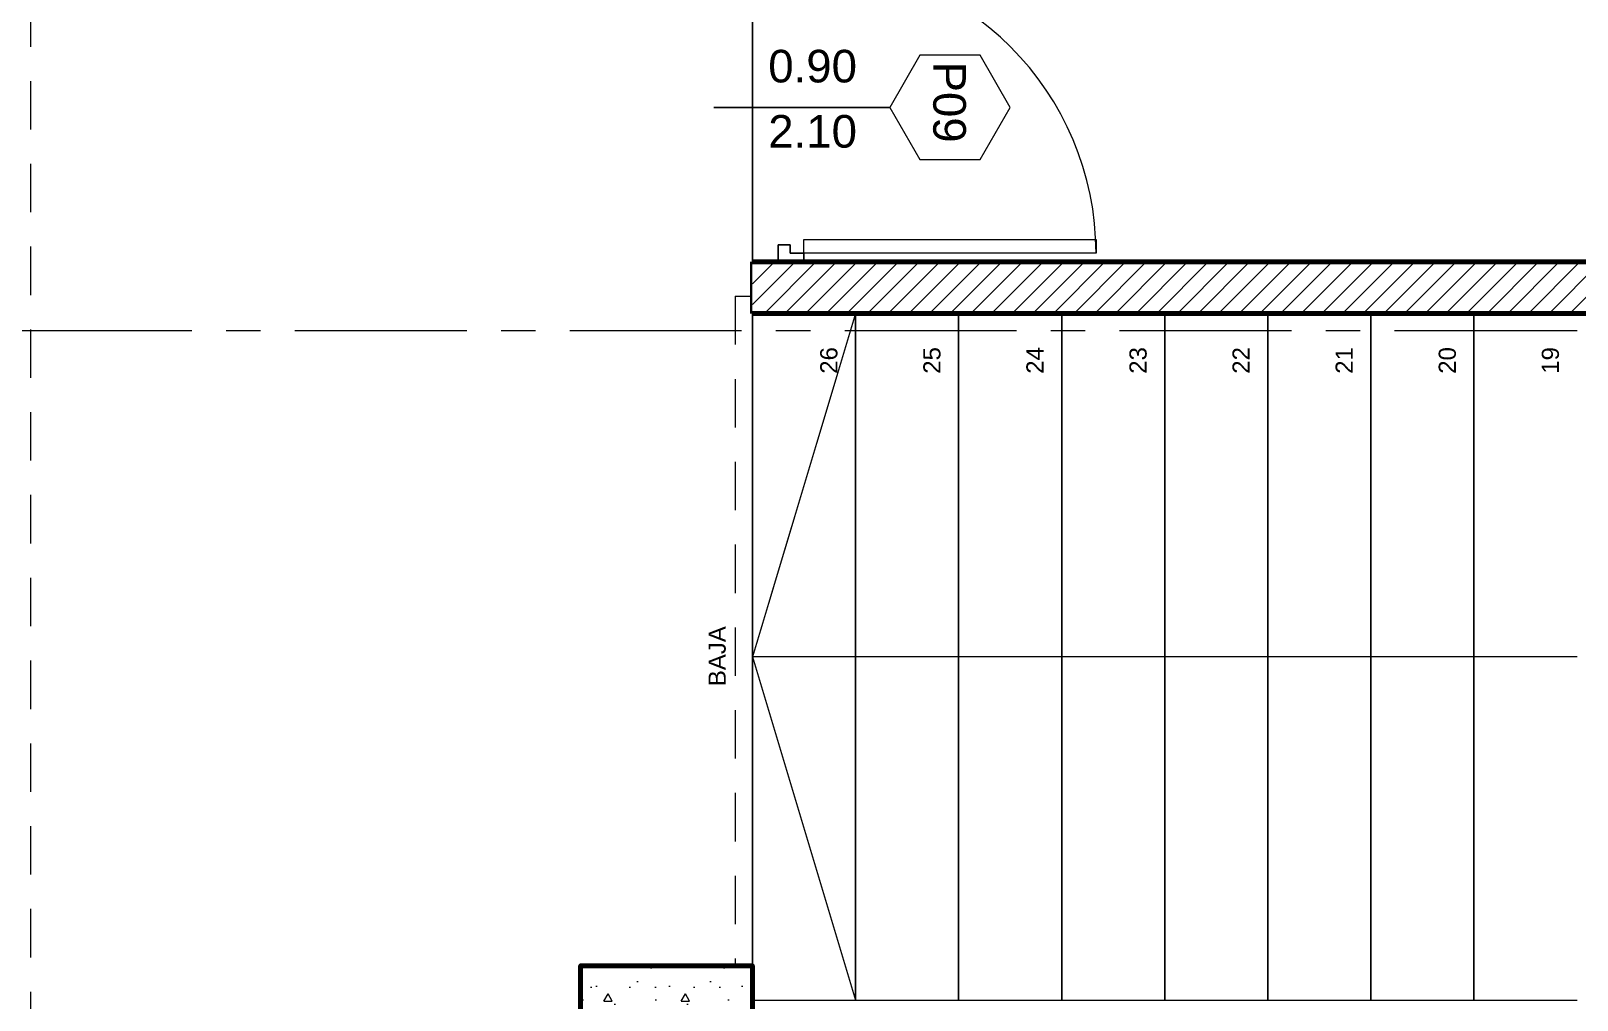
# Model space of a CAD drawing. Header units: inches. Extents: x -38 to 5698, y -33 to 92.
# Drawn here: x 322.07 to 326.57, y 24.75 to 27.573 of the extents above; entities that cross this region are included whole.
import ezdxf

# ---------------------------------------------------------------- set-up
doc = ezdxf.new("R2010")
doc.units = ezdxf.units.IN
doc.header["$MEASUREMENT"] = 0
doc.set_wipeout_variables(frame=1)
for name, pattern in [('ACAD_ISO04W100', [30, 24, -3, 0, -3]), ('Hidden Line', [0.195611, 0.141111, -0.0545]), ('Línea Oculta', [0.195611, 0.141111, -0.0545]), ('Punto & Raya', [0.65, 0.5, -0.075, 0, -0.075]), ('Raya Pequeña', [0.141111, 0.070556, -0.070556]), ('Wipeout_Contour', [1, 0, -1])]:
    doc.linetypes.add(name, pattern=pattern)
for name, color, linetype in [('02 _ ARQ _ ALB _ Ejes Generales', 7, 'Continuous'), ('02 _ ARQ _ ZON _ Espacio.3D', 7, 'Continuous'), ('08 _ STR _ EXT _ 06 Columnas', 7, 'Continuous'), ('08 _ STR _ EXT _ 07 Losa Aligerada', 7, 'Continuous'), ('08 _ STR _ EXT _ 09 Vigas', 7, 'Continuous'), ('08 _ STR _ EXT _ 11 Escaleras', 7, 'Continuous'), ('Estructura - 04 MURO', 253, 'Continuous'), ('Interior - CIELO RASSO', 7, 'Continuous')]:
    doc.layers.add(name, color=color, linetype=linetype)
doc.styles.add('Estilo_Generado_3', font='arial.ttf')
doc.styles.add('Estilo_Generado_4', font='swisse.ttf')
pattern_1 = [(45, (277.50004, 6e-09), (-0.030052038, 0.030052038), [])]

msp = doc.modelspace()

# ---------------------------------------------------------------- linework, layer by layer
at = {"layer": '02 _ ARQ _ ZON _ Espacio.3D', "color": 254, "linetype": 'Continuous', "lineweight": 0, "flags": 128}
msp.add_lwpolyline([(323.1804, 20.35), (324.17, 20.35), (324.17, 22.25), (323.67, 22.25), (323.67, 22.7), (324.17, 22.7), (324.17, 24.4), (323.67, 24.4), (323.67, 24.85), (324.17, 24.85), (324.17, 26.75), (324.17, 26.75), (324.17, 27), (324.17, 29.7)], dxfattribs=at)
msp.add_lwpolyline([(324.17, 26.9), (328.57, 26.9), (328.57, 27), (328.92, 27), (328.92, 29.7), (324.32, 29.7), (324.32, 27.8), (324.17, 27.8)], close=True, dxfattribs=at)
at = {"layer": '08 _ STR _ EXT _ 07 Losa Aligerada', "color": 7, "linetype": 'Continuous', "lineweight": 18, "flags": 128}
msp.add_lwpolyline([(320.8699, 5.6637), (322.07, 5.6637), (322.07, 7.2), (329.07, 7.2), (329.07, 14.9999), (329.07, 15.1499), (329.07, 15.1499), (329.07, 15.7999), (329.07, 15.7999), (329.07, 18.1001), (329.07, 20.35), (326.57, 20.35), (324.17, 20.35), (324.17, 22.35), (324.17, 22.6), (324.17, 24.5), (324.17, 24.75), (324.17, 26.75), (329.07, 26.75), (329.07, 29.7)], dxfattribs=at)
at = {"layer": '08 _ STR _ EXT _ 09 Vigas', "color": 251, "linetype": 'Hidden Line', "lineweight": 13}
msp.add_line((322.07, 17.4), (322.07, 29.7), dxfattribs=at)
at = {"layer": 'Estructura - 04 MURO', "color": 152, "linetype": 'Continuous', "lineweight": 25}
msp.add_line((324.57, 27.35), (324.0575, 27.35), dxfattribs=at)
at = {"layer": 'Estructura - 04 MURO', "color": 165, "linetype": 'Continuous', "lineweight": 15}
for p, q in [((324.32, 26.925), (324.32, 26.965)), ((324.32, 26.965), (325.17, 26.965)), ((325.17, 26.965), (325.17, 26.925)), ((325.17, 26.925), (324.32, 26.925))]:
    msp.add_line(p, q, dxfattribs=at)
at = {"layer": 'Estructura - 04 MURO', "color": 165, "linetype": 'Continuous', "lineweight": 25}
for p, q in [((324.28, 26.95), (324.245, 26.95)), ((324.28, 26.925), (324.28, 26.95)), ((324.32, 26.925), (324.28, 26.925))]:
    msp.add_line(p, q, dxfattribs=at)
at = {"layer": 'Estructura - 04 MURO', "color": 251, "linetype": 'Continuous', "lineweight": 13, "flags": 128}
msp.add_lwpolyline([(324.92, 27.35), (324.8325, 27.5016), (324.6575, 27.5016), (324.57, 27.35), (324.6575, 27.1984), (324.8325, 27.1985)], close=True, dxfattribs=at)
at = {"layer": 'Estructura - 04 MURO', "color": 7, "linetype": 'Continuous', "lineweight": 15}
msp.add_arc((324.32, 26.925), 0.85, 0.0005, 90.0005, dxfattribs=at)
at = {"layer": 'Interior - CIELO RASSO', "color": 251, "linetype": 'Línea Oculta', "lineweight": 13, "flags": 128}
for points in [[(324.12, 26.8), (324.17, 26.8)], [(324.12, 26.8), (324.12, 24.85)], [(324.17, 26.8), (324.17, 26.8)], [(327.81, 26.8), (324.32, 26.8)]]:
    msp.add_lwpolyline(points, dxfattribs=at)

# ---------------------------------------------------------------- texts
at = {"layer": '08 _ STR _ EXT _ 11 Escaleras', "color": 161, "lineweight": 13, "insert": (324.0676, 25.6643), "char_height": 0.05, "attachment_point": 4, "rotation": 90, "style": 'Estilo_Generado_3'}
msp.add_mtext('\\A1;{\\pql;\\fArial|b0|i0|c0|p34;BAJA}', dxfattribs=at)
at = {"layer": 'Estructura - 04 MURO', "color": 251, "lineweight": 25, "char_height": 0.095, "attachment_point": 7, "style": 'Estilo_Generado_4'}
for s, insert, rotation in [('\\A1;{\\pql;\\pt0;\\fSwis721 Ex BT|b0|i0|c0|p34;0.90\\fSwis721 Ex BT|b0|i0|c0|p34;\\A1{\\H.66x;\\S^  ;}\\fSwis721 Ex BT|b0|i0|c0|p34;\\fSwis721 Ex BT|b0|i0|c0|p34;}', (324.216, 27.3949), 0.0005), ('\\A1;{\\pql;\\pt0;\\fSwis721 Ex BT|b0|i0|c0|p34;P09\\fSwis721 Ex BT|b0|i0|c0|p34;\\fSwis721 Ex BT|b0|i0|c0|p34;\\fSwis721 Ex BT|b0|i0|c0|p34;}', (324.6949, 27.4833), 270.0005), ('\\A1;{\\pql;\\pt0;\\fSwis721 Ex BT|b0|i0|c0|p34;2.10\\fSwis721 Ex BT|b0|i0|c0|p34;\\A1{\\H.66x;\\S^  ;}\\fSwis721 Ex BT|b0|i0|c0|p34;\\fSwis721 Ex BT|b0|i0|c0|p34;}', (324.216, 27.205), 0.0005)]:
    msp.add_mtext(s, dxfattribs=dict(at, insert=insert, rotation=rotation))

# ---------------------------------------------------------------- next in the draw order: wipeouts: each hides what was drawn before it
at = {"color": 254, "linetype": 'Wipeout_Contour', "lineweight": 0, "ltscale": 9840.728369}
msp.add_wipeout([(326.57, 26.75), (324.17, 26.75), (324.17, 24.75), (326.57, 24.75)], dxfattribs=at).dxf.layer = '08 _ STR _ EXT _ 11 Escaleras'

# ---------------------------------------------------------------- next in the draw order: linework, layer by layer
at = {"layer": '08 _ STR _ EXT _ 11 Escaleras', "color": 161, "linetype": 'Continuous', "lineweight": 13}
for p, q in [((324.17, 26.75), (324.17, 24.75)), ((326.57, 26.75), (324.17, 26.75)), ((324.17, 24.75), (326.57, 24.75))]:
    msp.add_line(p, q, dxfattribs=at)
at = {"layer": '08 _ STR _ EXT _ 11 Escaleras', "color": 161, "linetype": 'Raya Pequeña', "lineweight": 13}
msp.add_line((326.4303, 24.75), (326.4303, 26.75), dxfattribs=at)

# ---------------------------------------------------------------- next in the draw order: wipeouts: each hides what was drawn before it
at = {"color": 254, "linetype": 'Wipeout_Contour', "lineweight": 0, "ltscale": 9844.928148}
msp.add_wipeout([(326.27, 26.75), (326.27, 24.75), (326.57, 24.75), (326.57, 26.75)], dxfattribs=at).dxf.layer = '08 _ STR _ EXT _ 11 Escaleras'

# ---------------------------------------------------------------- next in the draw order: linework, layer by layer
at = {"layer": '08 _ STR _ EXT _ 11 Escaleras', "color": 167, "linetype": 'Continuous', "lineweight": 18}
for p, q in [((326.57, 26.75), (326.27, 26.75)), ((326.27, 26.75), (326.27, 24.75)), ((326.27, 24.75), (326.57, 24.75))]:
    msp.add_line(p, q, dxfattribs=at)

# ---------------------------------------------------------------- next in the draw order: wipeouts: each hides what was drawn before it
at = {"color": 254, "linetype": 'Wipeout_Contour', "lineweight": 0, "ltscale": 9843.728214}
msp.add_wipeout([(325.97, 26.75), (325.97, 24.75), (326.27, 24.75), (326.27, 26.75)], dxfattribs=at).dxf.layer = '08 _ STR _ EXT _ 11 Escaleras'

# ---------------------------------------------------------------- next in the draw order: linework, layer by layer
at = {"layer": '08 _ STR _ EXT _ 11 Escaleras', "color": 167, "linetype": 'Continuous', "lineweight": 18}
for p, q in [((326.27, 26.75), (325.97, 26.75)), ((325.97, 26.75), (325.97, 24.75)), ((326.27, 24.75), (326.27, 26.75)), ((325.97, 24.75), (326.27, 24.75))]:
    msp.add_line(p, q, dxfattribs=at)

# ---------------------------------------------------------------- next in the draw order: wipeouts: each hides what was drawn before it
at = {"color": 254, "linetype": 'Wipeout_Contour', "lineweight": 0, "ltscale": 9842.52828}
msp.add_wipeout([(325.67, 26.75), (325.67, 24.75), (325.97, 24.75), (325.97, 26.75)], dxfattribs=at).dxf.layer = '08 _ STR _ EXT _ 11 Escaleras'

# ---------------------------------------------------------------- next in the draw order: linework, layer by layer
at = {"layer": '08 _ STR _ EXT _ 11 Escaleras', "color": 167, "linetype": 'Continuous', "lineweight": 18}
for p, q in [((325.97, 26.75), (325.67, 26.75)), ((325.67, 26.75), (325.67, 24.75)), ((325.97, 24.75), (325.97, 26.75)), ((325.67, 24.75), (325.97, 24.75))]:
    msp.add_line(p, q, dxfattribs=at)

# ---------------------------------------------------------------- next in the draw order: wipeouts: each hides what was drawn before it
at = {"color": 254, "linetype": 'Wipeout_Contour', "lineweight": 0, "ltscale": 9841.328345}
msp.add_wipeout([(325.37, 24.75), (325.67, 24.75), (325.67, 26.75), (325.37, 26.75)], dxfattribs=at).dxf.layer = '08 _ STR _ EXT _ 11 Escaleras'

# ---------------------------------------------------------------- next in the draw order: linework, layer by layer
at = {"layer": '08 _ STR _ EXT _ 11 Escaleras', "color": 167, "linetype": 'Continuous', "lineweight": 18}
for p, q in [((325.67, 26.75), (325.37, 26.75)), ((325.37, 26.75), (325.37, 24.75)), ((325.67, 24.75), (325.67, 26.75)), ((325.37, 24.75), (325.67, 24.75))]:
    msp.add_line(p, q, dxfattribs=at)

# ---------------------------------------------------------------- next in the draw order: wipeouts: each hides what was drawn before it
at = {"color": 254, "linetype": 'Wipeout_Contour', "lineweight": 0, "ltscale": 9840.128411}
msp.add_wipeout([(325.07, 24.75), (325.37, 24.75), (325.37, 26.75), (325.07, 26.75)], dxfattribs=at).dxf.layer = '08 _ STR _ EXT _ 11 Escaleras'

# ---------------------------------------------------------------- next in the draw order: linework, layer by layer
at = {"layer": '08 _ STR _ EXT _ 11 Escaleras', "color": 167, "linetype": 'Continuous', "lineweight": 18}
for p, q in [((325.37, 26.75), (325.07, 26.75)), ((325.07, 26.75), (325.07, 24.75)), ((325.37, 24.75), (325.37, 26.75)), ((325.07, 24.75), (325.37, 24.75))]:
    msp.add_line(p, q, dxfattribs=at)

# ---------------------------------------------------------------- next in the draw order: wipeouts: each hides what was drawn before it
at = {"color": 254, "linetype": 'Wipeout_Contour', "lineweight": 0, "ltscale": 9838.928477}
msp.add_wipeout([(324.77, 24.75), (325.07, 24.75), (325.07, 26.75), (324.77, 26.75)], dxfattribs=at).dxf.layer = '08 _ STR _ EXT _ 11 Escaleras'

# ---------------------------------------------------------------- next in the draw order: linework, layer by layer
at = {"layer": '08 _ STR _ EXT _ 11 Escaleras', "color": 167, "linetype": 'Continuous', "lineweight": 18}
for p, q in [((325.07, 26.75), (324.77, 26.75)), ((324.77, 26.75), (324.77, 24.75)), ((325.07, 24.75), (325.07, 26.75)), ((324.77, 24.75), (325.07, 24.75))]:
    msp.add_line(p, q, dxfattribs=at)

# ---------------------------------------------------------------- next in the draw order: wipeouts: each hides what was drawn before it
at = {"color": 254, "linetype": 'Wipeout_Contour', "lineweight": 0, "ltscale": 9837.728543}
msp.add_wipeout([(324.47, 24.75), (324.77, 24.75), (324.77, 26.75), (324.47, 26.75)], dxfattribs=at).dxf.layer = '08 _ STR _ EXT _ 11 Escaleras'

# ---------------------------------------------------------------- next in the draw order: linework, layer by layer
at = {"layer": '08 _ STR _ EXT _ 11 Escaleras', "color": 167, "linetype": 'Continuous', "lineweight": 18}
for p, q in [((324.77, 26.75), (324.47, 26.75)), ((324.47, 26.75), (324.47, 24.75)), ((324.77, 24.75), (324.77, 26.75)), ((324.47, 24.75), (324.77, 24.75))]:
    msp.add_line(p, q, dxfattribs=at)

# ---------------------------------------------------------------- next in the draw order: wipeouts: each hides what was drawn before it
at = {"color": 254, "linetype": 'Wipeout_Contour', "lineweight": 0, "ltscale": 9836.528609}
msp.add_wipeout([(324.17, 24.75), (324.47, 24.75), (324.47, 26.75), (324.17, 26.75)], dxfattribs=at).dxf.layer = '08 _ STR _ EXT _ 11 Escaleras'

# ---------------------------------------------------------------- next in the draw order: linework, layer by layer
at = {"layer": '08 _ STR _ EXT _ 11 Escaleras', "color": 167, "linetype": 'Continuous', "lineweight": 18}
for p, q in [((324.47, 26.75), (324.17, 26.75)), ((324.17, 26.75), (324.17, 24.75)), ((324.47, 26.75), (324.17, 25.75)), ((324.47, 24.75), (324.47, 26.75)), ((324.47, 25.75), (324.17, 25.75)), ((324.17, 25.75), (324.47, 24.75)), ((326.57, 25.75), (324.47, 25.75)), ((324.17, 24.75), (324.47, 24.75))]:
    msp.add_line(p, q, dxfattribs=at)

# ---------------------------------------------------------------- next in the draw order: wipeouts: each hides what was drawn before it
at = {"color": 254, "linetype": 'Wipeout_Contour', "lineweight": 0, "ltscale": 9844.928148}
msp.add_wipeout([(326.27, 26.75), (326.27, 24.75), (326.57, 24.75), (326.57, 26.75)], dxfattribs=at).dxf.layer = '08 _ STR _ EXT _ 11 Escaleras'

# ---------------------------------------------------------------- next in the draw order: linework, layer by layer
at = {"layer": '08 _ STR _ EXT _ 11 Escaleras', "color": 161, "linetype": 'ACAD_ISO04W100', "lineweight": 13}
for p, q in [((326.57, 26.75), (326.27, 26.75)), ((326.27, 26.75), (326.27, 24.75)), ((326.27, 24.75), (326.57, 24.75))]:
    msp.add_line(p, q, dxfattribs=at)

# ---------------------------------------------------------------- next in the draw order: texts
at = {"layer": '08 _ STR _ EXT _ 11 Escaleras', "color": 161, "lineweight": 13, "insert": (326.4926, 26.5741), "char_height": 0.05, "attachment_point": 4, "rotation": 90, "style": 'Estilo_Generado_3'}
msp.add_mtext('\\A1;{\\pql;\\fArial|b0|i0|c0|p34;19}', dxfattribs=at)

# ---------------------------------------------------------------- next in the draw order: wipeouts: each hides what was drawn before it
at = {"color": 254, "linetype": 'Wipeout_Contour', "lineweight": 0, "ltscale": 9843.728214}
msp.add_wipeout([(325.97, 26.75), (325.97, 24.75), (326.27, 24.75), (326.27, 26.75)], dxfattribs=at).dxf.layer = '08 _ STR _ EXT _ 11 Escaleras'

# ---------------------------------------------------------------- next in the draw order: linework, layer by layer
at = {"layer": '02 _ ARQ _ ALB _ Ejes Generales', "color": 252, "linetype": 'Punto & Raya', "lineweight": 13}
msp.add_line((326.07, 26.7), (332.07, 26.7), dxfattribs=at)
at = {"layer": '08 _ STR _ EXT _ 11 Escaleras', "color": 161, "linetype": 'ACAD_ISO04W100', "lineweight": 13}
for p, q in [((326.27, 26.75), (325.97, 26.75)), ((325.97, 26.75), (325.97, 24.75)), ((326.27, 24.75), (326.27, 26.75)), ((325.97, 24.75), (326.27, 24.75))]:
    msp.add_line(p, q, dxfattribs=at)

# ---------------------------------------------------------------- next in the draw order: texts
at = {"layer": '08 _ STR _ EXT _ 11 Escaleras', "color": 161, "lineweight": 13, "insert": (326.1926, 26.5741), "char_height": 0.05, "attachment_point": 4, "rotation": 90, "style": 'Estilo_Generado_3'}
msp.add_mtext('\\A1;{\\pql;\\fArial|b0|i0|c0|p34;20}', dxfattribs=at)

# ---------------------------------------------------------------- next in the draw order: wipeouts: each hides what was drawn before it
at = {"color": 254, "linetype": 'Wipeout_Contour', "lineweight": 0, "ltscale": 9842.52828}
msp.add_wipeout([(325.67, 26.75), (325.67, 24.75), (325.97, 24.75), (325.97, 26.75)], dxfattribs=at).dxf.layer = '08 _ STR _ EXT _ 11 Escaleras'

# ---------------------------------------------------------------- next in the draw order: linework, layer by layer
at = {"layer": '08 _ STR _ EXT _ 11 Escaleras', "color": 161, "linetype": 'ACAD_ISO04W100', "lineweight": 13}
for p, q in [((325.97, 26.75), (325.67, 26.75)), ((325.67, 26.75), (325.67, 24.75)), ((325.97, 24.75), (325.97, 26.75)), ((325.67, 24.75), (325.97, 24.75))]:
    msp.add_line(p, q, dxfattribs=at)

# ---------------------------------------------------------------- next in the draw order: texts
at = {"layer": '08 _ STR _ EXT _ 11 Escaleras', "color": 161, "lineweight": 13, "insert": (325.8922, 26.5741), "char_height": 0.05, "attachment_point": 4, "rotation": 90, "style": 'Estilo_Generado_3'}
msp.add_mtext('\\A1;{\\pql;\\fArial|b0|i0|c0|p34;21}', dxfattribs=at)

# ---------------------------------------------------------------- next in the draw order: wipeouts: each hides what was drawn before it
at = {"color": 254, "linetype": 'Wipeout_Contour', "lineweight": 0, "ltscale": 9841.328345}
msp.add_wipeout([(325.37, 24.75), (325.67, 24.75), (325.67, 26.75), (325.37, 26.75)], dxfattribs=at).dxf.layer = '08 _ STR _ EXT _ 11 Escaleras'

# ---------------------------------------------------------------- next in the draw order: linework, layer by layer
at = {"layer": '08 _ STR _ EXT _ 11 Escaleras', "color": 161, "linetype": 'ACAD_ISO04W100', "lineweight": 13}
for p, q in [((325.67, 26.75), (325.37, 26.75)), ((325.37, 26.75), (325.37, 24.75)), ((325.67, 24.75), (325.67, 26.75)), ((325.37, 24.75), (325.67, 24.75))]:
    msp.add_line(p, q, dxfattribs=at)

# ---------------------------------------------------------------- next in the draw order: texts
at = {"layer": '08 _ STR _ EXT _ 11 Escaleras', "color": 161, "lineweight": 13, "insert": (325.5922, 26.5741), "char_height": 0.05, "attachment_point": 4, "rotation": 90, "style": 'Estilo_Generado_3'}
msp.add_mtext('\\A1;{\\pql;\\fArial|b0|i0|c0|p34;22}', dxfattribs=at)

# ---------------------------------------------------------------- next in the draw order: wipeouts: each hides what was drawn before it
at = {"color": 254, "linetype": 'Wipeout_Contour', "lineweight": 0, "ltscale": 9840.128411}
msp.add_wipeout([(325.07, 24.75), (325.37, 24.75), (325.37, 26.75), (325.07, 26.75)], dxfattribs=at).dxf.layer = '08 _ STR _ EXT _ 11 Escaleras'

# ---------------------------------------------------------------- next in the draw order: linework, layer by layer
at = {"layer": '08 _ STR _ EXT _ 11 Escaleras', "color": 161, "linetype": 'ACAD_ISO04W100', "lineweight": 13}
for p, q in [((325.37, 26.75), (325.07, 26.75)), ((325.07, 26.75), (325.07, 24.75)), ((325.37, 24.75), (325.37, 26.75)), ((325.07, 24.75), (325.37, 24.75))]:
    msp.add_line(p, q, dxfattribs=at)

# ---------------------------------------------------------------- next in the draw order: texts
at = {"layer": '08 _ STR _ EXT _ 11 Escaleras', "color": 161, "lineweight": 13, "insert": (325.2926, 26.5741), "char_height": 0.05, "attachment_point": 4, "rotation": 90, "style": 'Estilo_Generado_3'}
msp.add_mtext('\\A1;{\\pql;\\fArial|b0|i0|c0|p34;23}', dxfattribs=at)

# ---------------------------------------------------------------- next in the draw order: wipeouts: each hides what was drawn before it
at = {"color": 254, "linetype": 'Wipeout_Contour', "lineweight": 0, "ltscale": 9838.928477}
msp.add_wipeout([(324.77, 24.75), (325.07, 24.75), (325.07, 26.75), (324.77, 26.75)], dxfattribs=at).dxf.layer = '08 _ STR _ EXT _ 11 Escaleras'

# ---------------------------------------------------------------- next in the draw order: linework, layer by layer
at = {"layer": '08 _ STR _ EXT _ 11 Escaleras', "color": 161, "linetype": 'ACAD_ISO04W100', "lineweight": 13}
for p, q in [((325.07, 26.75), (324.77, 26.75)), ((324.77, 26.75), (324.77, 24.75)), ((325.07, 24.75), (325.07, 26.75)), ((324.77, 24.75), (325.07, 24.75))]:
    msp.add_line(p, q, dxfattribs=at)

# ---------------------------------------------------------------- next in the draw order: texts
at = {"layer": '08 _ STR _ EXT _ 11 Escaleras', "color": 161, "lineweight": 13, "insert": (324.9922, 26.5741), "char_height": 0.05, "attachment_point": 4, "rotation": 90, "style": 'Estilo_Generado_3'}
msp.add_mtext('\\A1;{\\pql;\\fArial|b0|i0|c0|p34;24}', dxfattribs=at)

# ---------------------------------------------------------------- next in the draw order: wipeouts: each hides what was drawn before it
at = {"color": 254, "linetype": 'Wipeout_Contour', "lineweight": 0, "ltscale": 9837.728543}
msp.add_wipeout([(324.47, 24.75), (324.77, 24.75), (324.77, 26.75), (324.47, 26.75)], dxfattribs=at).dxf.layer = '08 _ STR _ EXT _ 11 Escaleras'

# ---------------------------------------------------------------- next in the draw order: linework, layer by layer
at = {"layer": '08 _ STR _ EXT _ 11 Escaleras', "color": 161, "linetype": 'ACAD_ISO04W100', "lineweight": 13}
for p, q in [((324.77, 26.75), (324.47, 26.75)), ((324.47, 26.75), (324.47, 24.75)), ((324.77, 24.75), (324.77, 26.75)), ((324.47, 24.75), (324.77, 24.75))]:
    msp.add_line(p, q, dxfattribs=at)

# ---------------------------------------------------------------- next in the draw order: texts
at = {"layer": '08 _ STR _ EXT _ 11 Escaleras', "color": 161, "lineweight": 13, "insert": (324.6926, 26.5741), "char_height": 0.05, "attachment_point": 4, "rotation": 90, "style": 'Estilo_Generado_3'}
msp.add_mtext('\\A1;{\\pql;\\fArial|b0|i0|c0|p34;25}', dxfattribs=at)

# ---------------------------------------------------------------- next in the draw order: wipeouts: each hides what was drawn before it
at = {"color": 254, "linetype": 'Wipeout_Contour', "lineweight": 0, "ltscale": 9836.528609}
msp.add_wipeout([(324.17, 24.75), (324.47, 24.75), (324.47, 26.75), (324.17, 26.75)], dxfattribs=at).dxf.layer = '08 _ STR _ EXT _ 11 Escaleras'

# ---------------------------------------------------------------- next in the draw order: hatches: boundary and pattern name
at = {"layer": '08 _ STR _ EXT _ 06 Columnas', "linetype": 'Continuous', "lineweight": 9}
h = msp.add_hatch(dxfattribs=at)
h.set_pattern_fill('HORMIGÓN_EN_MASA_0002', style=0, pattern_type=2)
h.set_pattern_definition([(0, (277.50004, 6e-09), (0, 0.3897114), [0.024375, -0.200625]), (0, (277.61254, 0.19486), (0, 0.3897114), [0.024375, -0.200625]), (60, (277.50004, 6e-09), (-0.3375, 0.1948557), [0.024375, -0.200625]), (60, (277.72504, 6e-09), (-0.3375, 0.1948557), [0.024375, -0.200625]), (120, (277.5244, 6e-09), (0.3375, 0.1948557), [0.024375, -0.200625]), (120, (277.7494, 6e-09), (0.3375, 0.1948557), [0.024375, -0.200625]), (0, (277.50004, 0.0375), (0, 0.075), [0, -0.075, 0, -0.1125]), (45, (277.53754, 0.0375), (-0.05303301, 0.05303301), [0, -0.05625, 0, -0.09375])])
h.paths.add_polyline_path([(323.67, 24.4), (324.17, 24.4), (324.17, 24.85), (323.67, 24.85)])

# ---------------------------------------------------------------- next in the draw order: linework, layer by layer
at = {"layer": '02 _ ARQ _ ALB _ Ejes Generales', "color": 252, "linetype": 'Punto & Raya', "lineweight": 13}
msp.add_line((321.2385, 26.7), (327.2385, 26.7), dxfattribs=at)
at = {"layer": '08 _ STR _ EXT _ 06 Columnas', "color": 7, "linetype": 'Continuous', "lineweight": 80, "flags": 128}
msp.add_lwpolyline([(323.67, 24.4), (324.17, 24.4), (324.17, 24.85), (323.67, 24.85)], close=True, dxfattribs=at)
at = {"layer": '08 _ STR _ EXT _ 11 Escaleras', "color": 161, "linetype": 'ACAD_ISO04W100', "lineweight": 13}
for p, q in [((324.47, 26.75), (324.17, 26.75)), ((324.17, 26.75), (324.17, 24.75)), ((324.47, 26.75), (324.17, 25.75)), ((324.47, 24.75), (324.47, 26.75)), ((324.47, 25.75), (324.17, 25.75)), ((324.17, 25.75), (324.47, 24.75)), ((326.57, 25.75), (324.47, 25.75)), ((324.17, 24.75), (324.47, 24.75))]:
    msp.add_line(p, q, dxfattribs=at)
at = {"layer": 'Interior - CIELO RASSO', "color": 7, "linetype": 'Continuous', "lineweight": 80}
for p, q in [((324.17, 26.8), (324.17, 26.75)), ((324.32, 26.75), (324.32, 26.8))]:
    msp.add_line(p, q, dxfattribs=at)
at = {"layer": 'Interior - CIELO RASSO', "color": 251, "linetype": 'Línea Oculta', "lineweight": 13, "flags": 128}
for points in [[(324.17, 24.85), (324.17, 26.75)], [(324.17, 26.75), (327.81, 26.75)]]:
    msp.add_lwpolyline(points, dxfattribs=at)

# ---------------------------------------------------------------- next in the draw order: texts
at = {"layer": '08 _ STR _ EXT _ 11 Escaleras', "color": 161, "lineweight": 13, "insert": (324.3926, 26.5741), "char_height": 0.05, "attachment_point": 4, "rotation": 90, "style": 'Estilo_Generado_3'}
msp.add_mtext('\\A1;{\\pql;\\fArial|b0|i0|c0|p34;26}', dxfattribs=at)

# ---------------------------------------------------------------- next in the draw order: wipeouts: each hides what was drawn before it
at = {"color": 254, "linetype": 'Wipeout_Contour', "lineweight": 0, "ltscale": 9836.271608}
msp.add_wipeout([(324.32, 26.8), (324.17, 26.8), (324.17, 26.75), (324.32, 26.75)], dxfattribs=at).dxf.layer = 'Estructura - 04 MURO'

# ---------------------------------------------------------------- next in the draw order: hatches: boundary and pattern name
at = {"layer": 'Estructura - 04 MURO', "linetype": 'Continuous', "lineweight": 5}
h = msp.add_hatch(dxfattribs=at)
h.set_pattern_fill('LADRILLO_COMÚN_0002', color=252, style=0, pattern_type=2)
h.set_pattern_definition(pattern_1)
h.paths.add_polyline_path([(324.32, 26.8), (324.17, 26.8), (324.17, 26.75), (324.32, 26.75)])

# ---------------------------------------------------------------- next in the draw order: linework, layer by layer
at = {"layer": 'Interior - CIELO RASSO', "color": 251, "linetype": 'Línea Oculta', "lineweight": 13}
msp.add_line((324.17, 26.75), (324.32, 26.75), dxfattribs=at)

# ---------------------------------------------------------------- next in the draw order: wipeouts: each hides what was drawn before it
at = {"color": 254, "linetype": 'Wipeout_Contour', "lineweight": 0, "ltscale": 9836.274878}
msp.add_wipeout([(324.32, 26.9), (324.17, 26.9), (324.17, 26.8), (324.32, 26.8)], dxfattribs=at).dxf.layer = 'Estructura - 04 MURO'

# ---------------------------------------------------------------- next in the draw order: hatches: boundary and pattern name
at = {"layer": 'Estructura - 04 MURO', "linetype": 'Continuous', "lineweight": 5}
h = msp.add_hatch(dxfattribs=at)
h.set_pattern_fill('LADRILLO_COMÚN_0002', color=252, style=0, pattern_type=2)
h.set_pattern_definition(pattern_1)
h.paths.add_polyline_path([(324.32, 26.9), (324.17, 26.9), (324.17, 26.8), (324.32, 26.8)])

# ---------------------------------------------------------------- next in the draw order: linework, layer by layer
at = {"layer": 'Estructura - 04 MURO', "color": 165, "linetype": 'Continuous', "lineweight": 25}
for p, q in [((324.245, 26.95), (324.245, 26.9)), ((324.32, 26.9), (324.32, 26.925)), ((324.245, 26.9), (324.32, 26.9))]:
    msp.add_line(p, q, dxfattribs=at)
at = {"layer": 'Estructura - 04 MURO', "color": 7, "linetype": 'Continuous', "lineweight": 80}
for p, q in [((324.245, 26.9), (324.17, 26.9)), ((324.245, 26.9), (324.17, 26.9)), ((324.32, 26.9), (324.245, 26.9)), ((324.32, 26.9), (324.245, 26.9)), ((324.32, 26.9), (324.245, 26.9))]:
    msp.add_line(p, q, dxfattribs=at)
at = {"layer": 'Estructura - 04 MURO', "color": 7, "linetype": 'Continuous', "lineweight": 80, "flags": 128}
for points in [[(324.17, 26.9), (324.17, 26.8)], [(324.32, 26.8), (324.32, 26.9)]]:
    msp.add_lwpolyline(points, dxfattribs=at)
at = {"layer": 'Interior - CIELO RASSO', "color": 7, "linetype": 'Continuous', "lineweight": 80}
for p, q in [((324.17, 26.8), (324.17, 26.75)), ((324.32, 26.75), (324.32, 26.8))]:
    msp.add_line(p, q, dxfattribs=at)

# ---------------------------------------------------------------- next in the draw order: wipeouts: each hides what was drawn before it
at = {"color": 254, "linetype": 'Wipeout_Contour', "lineweight": 0, "ltscale": 9844.773211}
msp.add_wipeout([(324.17, 26.75), (328.57, 26.75), (328.57, 26.9), (324.17, 26.9)], dxfattribs=at).dxf.layer = 'Estructura - 04 MURO'

# ---------------------------------------------------------------- next in the draw order: hatches: boundary and pattern name
at = {"layer": 'Estructura - 04 MURO', "linetype": 'Continuous', "lineweight": 5}
h = msp.add_hatch(dxfattribs=at)
h.set_pattern_fill('LADRILLO_COMÚN_0002', color=252, style=0, pattern_type=2)
h.set_pattern_definition(pattern_1)
h.paths.add_polyline_path([(324.17, 26.75), (328.57, 26.75), (328.57, 26.9), (324.17, 26.9)])

# ---------------------------------------------------------------- next in the draw order: linework, layer by layer
at = {"layer": 'Estructura - 04 MURO', "color": 7, "linetype": 'Continuous', "lineweight": 80, "flags": 128}
for points in [[(328.57, 26.9), (324.17, 26.9)], [(324.17, 26.75), (328.57, 26.75)]]:
    msp.add_lwpolyline(points, dxfattribs=at)

doc.saveas('drawing.dxf')
